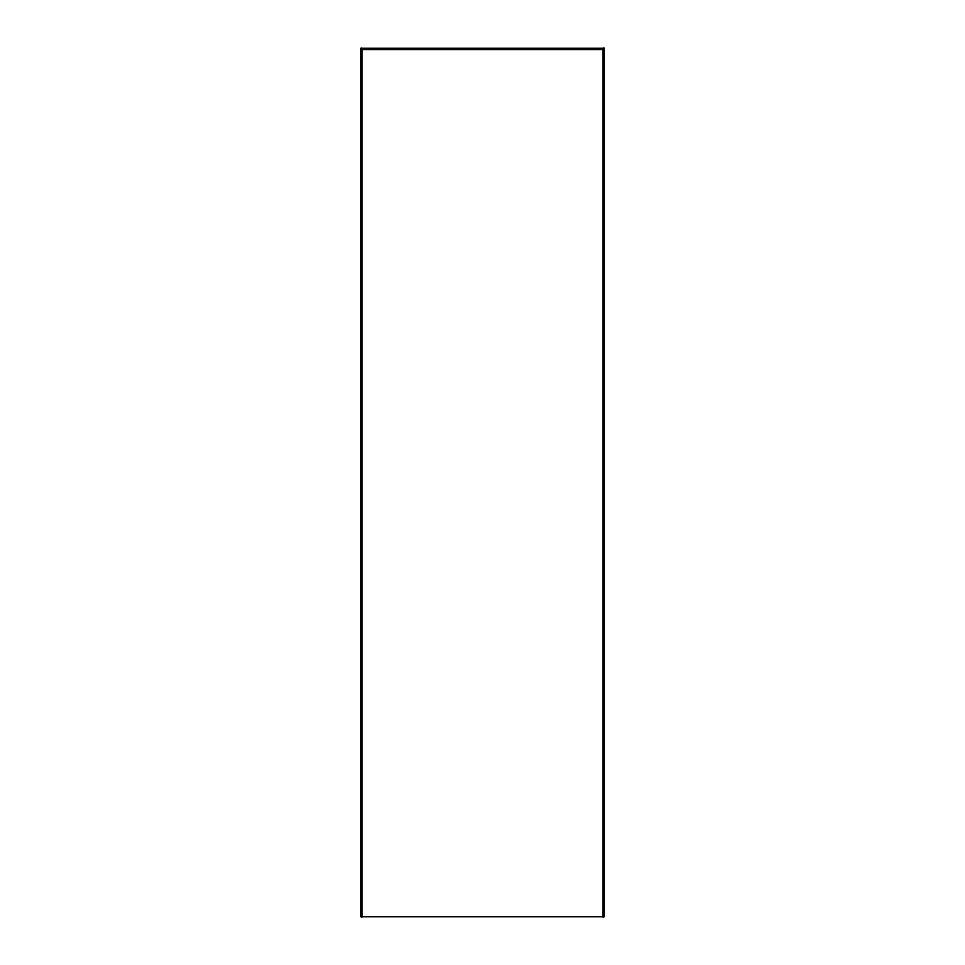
<?xml version="1.0" encoding="UTF-8"?>
<svg xmlns="http://www.w3.org/2000/svg" width="965" height="965" viewBox="0 0 965 965"><rect width="100%" height="100%" fill="white"/><g stroke="black" fill="none" stroke-linecap="round" stroke-linejoin="round"><path stroke-width="1.45" d="M603.571 48.25L603.571 916.75M602.968 916.75L602.968 49.48L362.032 49.48L362.032 916.75M361.429 48.25L361.429 916.75M604.187 48.25L360.814 48.25L360.814 916.75L604.187 916.75L604.187 48.25"/></g></svg>
